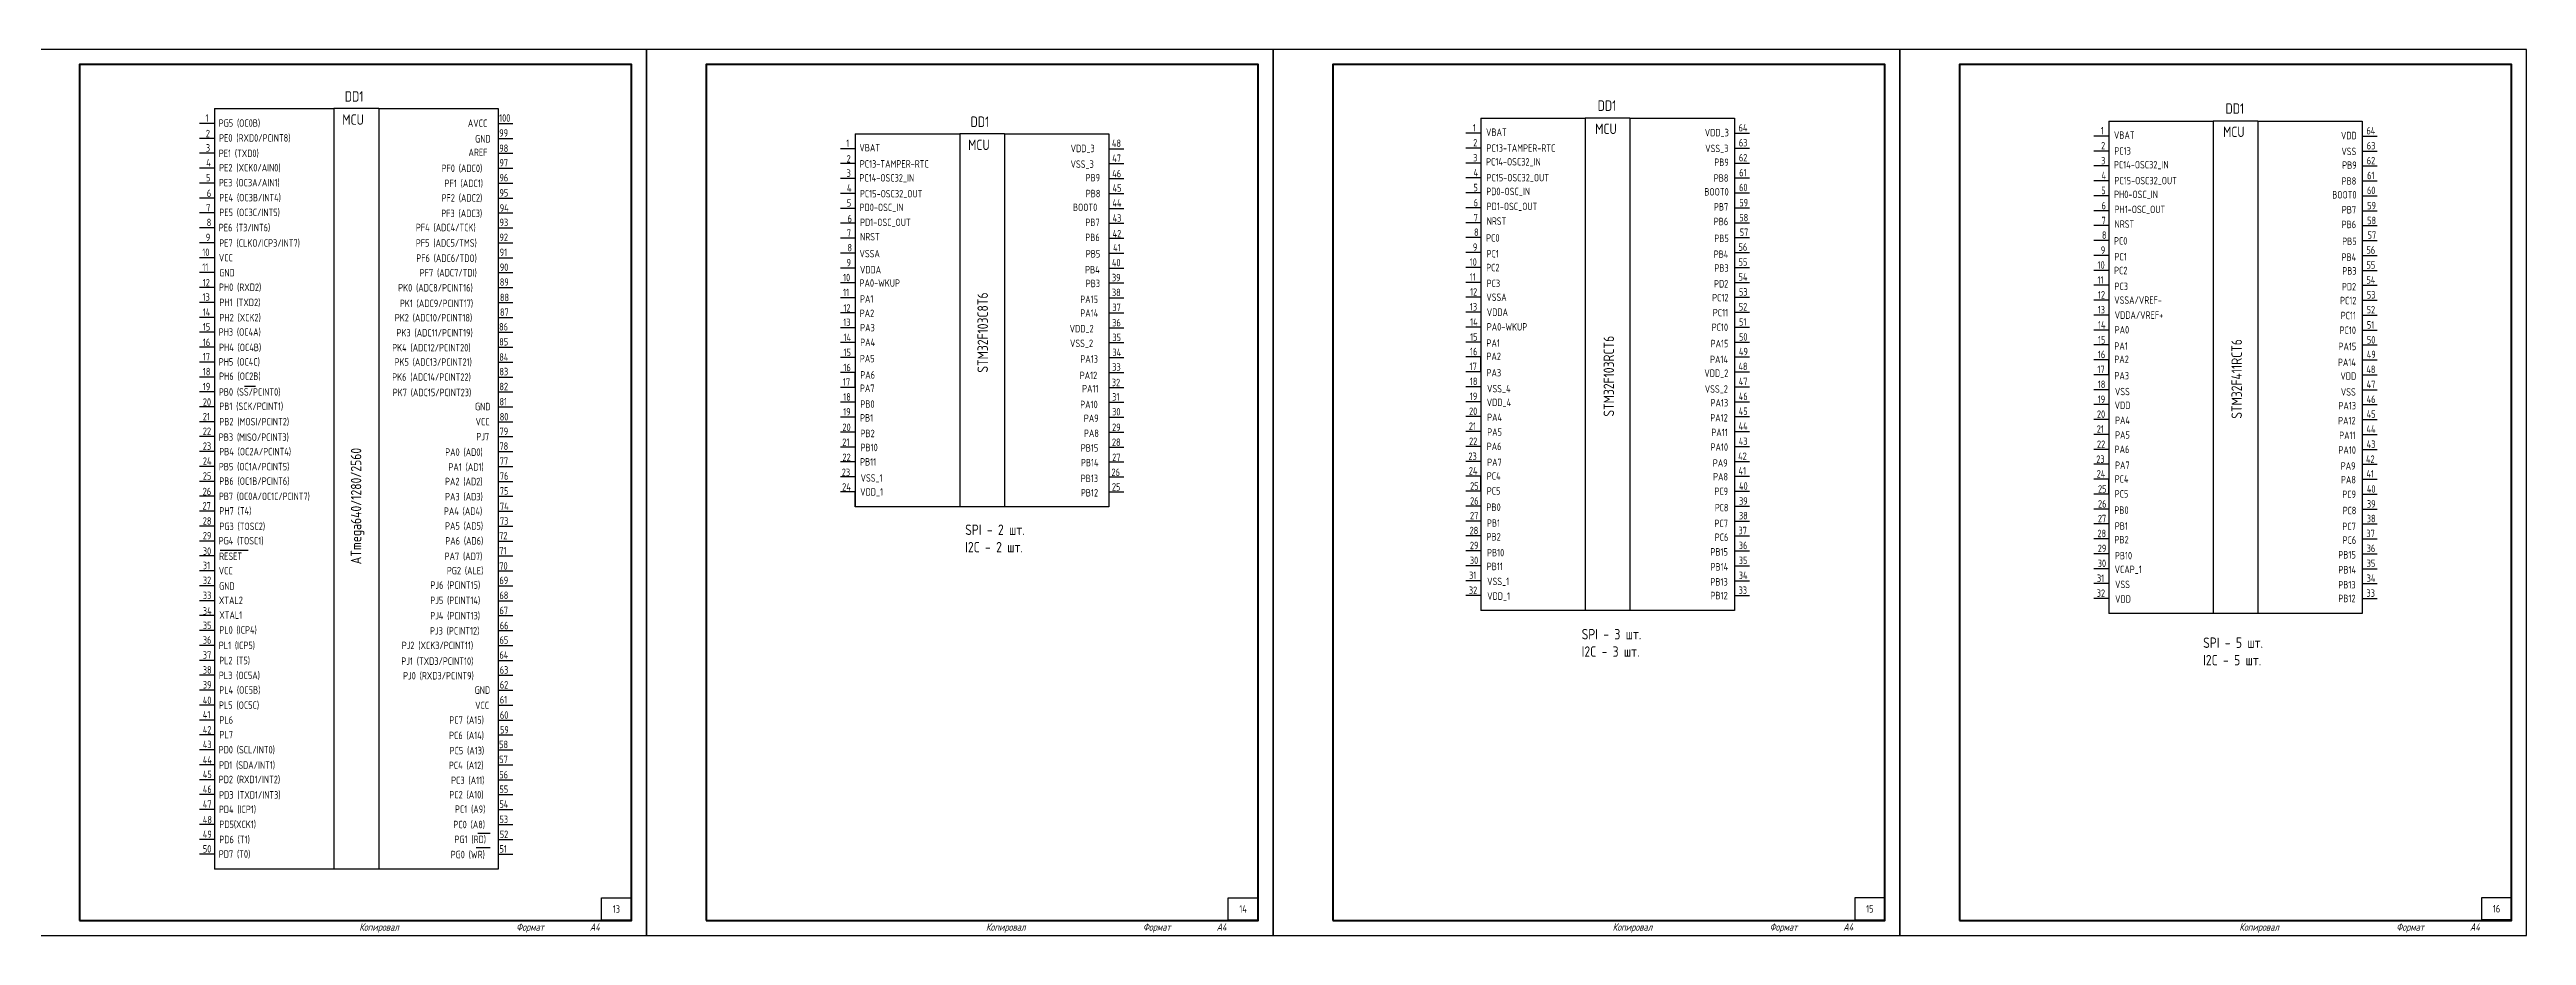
# Model space of a CAD drawing. Header units: millimetres. Extents: x 0 to 3360, y 0 to 297.
# Drawn here: x 2530 to 3360, y 0 to 297 of the extents above; entities that cross this region are included whole.
import ezdxf

# ---------------------------------------------------------------- set-up
doc = ezdxf.new("R2010")
doc.units = ezdxf.units.MM
doc.header["$LTSCALE"] = 0.2
doc.styles.add('ГОСТ 2.304', font='CS_Gost2304.shx')

msp = doc.modelspace()

# ---------------------------------------------------------------- linework, layer by layer
at = {"linetype": 'Continuous', "lineweight": 60}
for p, q in [((2540, 292.02), (2540, 172.02)), ((2750, 292.02), (2750, 172.02)), ((2960, 292.02), (2960, 172.02)), ((3170, 292.02), (3170, 172.02))]:
    msp.add_line(p, q, dxfattribs=at)
for p, q in [((2585.3, 277.24), (2585.3, 22.24)), ((2585.3, 277.24), (2625.3, 277.24)), ((2640.3, 277.24), (2625.3, 277.24)), ((2625.3, 277.24), (2625.3, 22.24)), ((2640.3, 277.24), (2640.3, 22.24)), ((2640.3, 277.24), (2680.3, 277.24)), ((2680.3, 277.24), (2680.3, 202.24)), ((3009.6, 273.96), (3009.6, 108.96)), ((3009.6, 273.96), (3044.6, 273.96)), ((3059.6, 273.96), (3044.6, 273.96)), ((3044.6, 273.96), (3044.6, 108.96)), ((3059.6, 273.96), (3059.6, 108.96)), ((3059.6, 273.96), (3094.6, 273.96)), ((3094.6, 273.96), (3094.6, 108.96)), ((2585.3, 272.24), (2580.3, 272.24)), ((2585.3, 267.24), (2580.3, 267.24)), ((2680.3, 272.24), (2685.3, 272.24)), ((2680.3, 267.24), (2685.3, 267.24)), ((2800, 268.77), (2800, 143.77)), ((2800, 268.77), (2835, 268.77)), ((2850, 268.77), (2835, 268.77)), ((2835, 268.77), (2835, 143.77)), ((2850, 268.77), (2850, 143.77)), ((2850, 268.77), (2885, 268.77)), ((2885, 268.77), (2885, 143.77)), ((3009.6, 268.96), (3004.6, 268.96)), ((3094.6, 268.96), (3099.6, 268.96)), ((3220, 267.98), (3215, 267.98)), ((3220, 272.98), (3220, 107.98)), ((3220, 272.98), (3255, 272.98)), ((3270, 272.98), (3255, 272.98)), ((3255, 272.98), (3255, 107.98)), ((3270, 272.98), (3270, 107.98)), ((3270, 272.98), (3305, 272.98)), ((3305, 272.98), (3305, 107.98)), ((3305, 267.98), (3310, 267.98)), ((2585.3, 262.24), (2580.3, 262.24)), ((2680.3, 262.24), (2685.3, 262.24)), ((2800, 263.77), (2795, 263.77)), ((2800, 258.77), (2795, 258.77)), ((2885, 263.77), (2890, 263.77)), ((2885, 258.77), (2890, 258.77)), ((3009.6, 263.96), (3004.6, 263.96)), ((3009.6, 258.96), (3004.6, 258.96)), ((3094.6, 263.96), (3099.6, 263.96)), ((3094.6, 258.96), (3099.6, 258.96)), ((3220, 262.98), (3215, 262.98)), ((3220, 257.98), (3215, 257.98)), ((3305, 262.98), (3310, 262.98)), ((3305, 257.98), (3310, 257.98)), ((2585.3, 257.24), (2580.3, 257.24)), ((2585.3, 252.24), (2580.3, 252.24)), ((2680.3, 257.24), (2685.3, 257.24)), ((2680.3, 252.24), (2685.3, 252.24)), ((2800, 253.77), (2795, 253.77)), ((2885, 253.77), (2890, 253.77)), ((3009.6, 253.96), (3004.6, 253.96)), ((3094.6, 253.96), (3099.6, 253.96)), ((3220, 252.98), (3215, 252.98)), ((3305, 252.98), (3310, 252.98)), ((2585.3, 247.24), (2580.3, 247.24)), ((2585.3, 242.24), (2580.3, 242.24)), ((2680.3, 247.24), (2685.3, 247.24)), ((2680.3, 242.24), (2685.3, 242.24)), ((2800, 248.77), (2795, 248.77)), ((2800, 243.77), (2795, 243.77)), ((2885, 248.77), (2890, 248.77)), ((2885, 243.77), (2890, 243.77)), ((3009.6, 248.96), (3004.6, 248.96)), ((3009.6, 243.96), (3004.6, 243.96)), ((3094.6, 248.96), (3099.6, 248.96)), ((3094.6, 243.96), (3099.6, 243.96)), ((3220, 247.98), (3215, 247.98)), ((3220, 242.98), (3215, 242.98)), ((3305, 247.98), (3310, 247.98)), ((3305, 242.98), (3310, 242.98)), ((2585.3, 237.24), (2580.3, 237.24)), ((2680.3, 237.24), (2685.3, 237.24)), ((2800, 238.77), (2795, 238.77)), ((2800, 233.77), (2795, 233.77)), ((2885, 238.77), (2890, 238.77)), ((2885, 233.77), (2890, 233.77)), ((3009.6, 238.96), (3004.6, 238.96)), ((3009.6, 233.96), (3004.6, 233.96)), ((3094.6, 238.96), (3099.6, 238.96)), ((3094.6, 233.96), (3099.6, 233.96)), ((3220, 237.98), (3215, 237.98)), ((3220, 232.98), (3215, 232.98)), ((3305, 237.98), (3310, 237.98)), ((3305, 232.98), (3310, 232.98)), ((2585.3, 232.24), (2580.3, 232.24)), ((2585.3, 227.24), (2580.3, 227.24)), ((2680.3, 232.24), (2685.3, 232.24)), ((2680.3, 227.24), (2685.3, 227.24)), ((2800, 228.77), (2795, 228.77)), ((2885, 228.77), (2890, 228.77)), ((3009.6, 228.96), (3004.6, 228.96)), ((3094.6, 228.96), (3099.6, 228.96)), ((3220, 227.98), (3215, 227.98)), ((3305, 227.98), (3310, 227.98)), ((2585.3, 222.24), (2580.3, 222.24)), ((2585.3, 217.24), (2580.3, 217.24)), ((2680.3, 222.24), (2685.3, 222.24)), ((2680.3, 217.24), (2685.3, 217.24)), ((2800, 223.77), (2795, 223.77)), ((2800, 218.77), (2795, 218.77)), ((2885, 223.77), (2890, 223.77)), ((2885, 218.77), (2890, 218.77)), ((3009.6, 223.96), (3004.6, 223.96)), ((3009.6, 218.96), (3004.6, 218.96)), ((3094.6, 223.96), (3099.6, 223.96)), ((3094.6, 218.96), (3099.6, 218.96)), ((3220, 222.98), (3215, 222.98)), ((3220, 217.98), (3215, 217.98)), ((3305, 222.98), (3310, 222.98)), ((3305, 217.98), (3310, 217.98)), ((2585.3, 212.24), (2580.3, 212.24)), ((2680.3, 212.24), (2685.3, 212.24)), ((2800, 213.77), (2795, 213.77)), ((2800, 208.77), (2795, 208.77)), ((2885, 213.77), (2890, 213.77)), ((2885, 208.77), (2890, 208.77)), ((3009.6, 213.96), (3004.6, 213.96)), ((3009.6, 208.96), (3004.6, 208.96)), ((3094.6, 213.96), (3099.6, 213.96)), ((3094.6, 208.96), (3099.6, 208.96)), ((3220, 212.98), (3215, 212.98)), ((3220, 207.98), (3215, 207.98)), ((3305, 212.98), (3310, 212.98)), ((3305, 207.98), (3310, 207.98)), ((2585.3, 207.24), (2580.3, 207.24)), ((2585.3, 202.24), (2580.3, 202.24)), ((2680.3, 207.24), (2685.3, 207.24)), ((2680.3, 202.24), (2685.3, 202.24)), ((2680.3, 202.24), (2680.3, 22.24)), ((2800, 203.77), (2795, 203.77)), ((2885, 203.77), (2890, 203.77)), ((3009.6, 203.96), (3004.6, 203.96)), ((3094.6, 203.96), (3099.6, 203.96)), ((3220, 202.98), (3215, 202.98)), ((3305, 202.98), (3310, 202.98)), ((2585.3, 197.24), (2580.3, 197.24)), ((2585.3, 192.24), (2580.3, 192.24)), ((2680.3, 197.24), (2685.3, 197.24)), ((2680.3, 192.24), (2685.3, 192.24)), ((2800, 198.77), (2795, 198.77)), ((2800, 193.77), (2795, 193.77)), ((2885, 198.77), (2890, 198.77)), ((2885, 193.77), (2890, 193.77)), ((3009.6, 198.96), (3004.6, 198.96)), ((3009.6, 193.96), (3004.6, 193.96)), ((3009.6, 188.96), (3009.6, 193.96)), ((3094.6, 198.96), (3099.6, 198.96)), ((3094.6, 193.96), (3099.6, 193.96)), ((3220, 197.98), (3215, 197.98)), ((3220, 192.98), (3215, 192.98)), ((3220, 187.98), (3220, 192.98)), ((3305, 197.98), (3310, 197.98)), ((3305, 192.98), (3310, 192.98)), ((2585.3, 187.24), (2580.3, 187.24)), ((2595.33, 184.16), (2599.07, 184.16)), ((2680.3, 187.24), (2685.3, 187.24)), ((2800, 188.77), (2795, 188.77)), ((2800, 183.77), (2795, 183.77)), ((2800, 183.77), (2800, 188.77)), ((2885, 188.77), (2890, 188.77)), ((2885, 183.77), (2890, 183.77)), ((3009.6, 188.96), (3004.6, 188.96)), ((3009.6, 183.96), (3004.6, 183.96)), ((3094.6, 188.96), (3099.6, 188.96)), ((3094.6, 183.96), (3099.6, 183.96)), ((3220, 187.98), (3215, 187.98)), ((3220, 182.98), (3215, 182.98)), ((3305, 187.98), (3310, 187.98)), ((3305, 182.98), (3310, 182.98)), ((2585.3, 182.24), (2580.3, 182.24)), ((2585.3, 177.24), (2580.3, 177.24)), ((2680.3, 182.24), (2685.3, 182.24)), ((2680.3, 177.24), (2685.3, 177.24)), ((2800, 178.77), (2795, 178.77)), ((2885, 178.77), (2890, 178.77)), ((3009.6, 178.96), (3004.6, 178.96)), ((3094.6, 178.96), (3099.6, 178.96)), ((3220, 177.98), (3215, 177.98)), ((3305, 177.98), (3310, 177.98)), ((2585.3, 172.24), (2580.3, 172.24)), ((2585.3, 167.24), (2580.3, 167.24)), ((2680.3, 172.24), (2685.3, 172.24)), ((2680.3, 167.24), (2685.3, 167.24)), ((2800, 173.77), (2795, 173.77)), ((2800, 168.77), (2795, 168.77)), ((2885, 173.77), (2890, 173.77)), ((2885, 168.77), (2890, 168.77)), ((3009.6, 173.96), (3004.6, 173.96)), ((3009.6, 168.96), (3004.6, 168.96)), ((3094.6, 173.96), (3099.6, 173.96)), ((3094.6, 168.96), (3099.6, 168.96)), ((3220, 172.98), (3215, 172.98)), ((3220, 167.98), (3215, 167.98)), ((3305, 172.98), (3310, 172.98)), ((3305, 167.98), (3310, 167.98)), ((2585.3, 162.24), (2580.3, 162.24)), ((2680.3, 162.24), (2685.3, 162.24)), ((2800, 163.77), (2795, 163.77)), ((2800, 158.77), (2795, 158.77)), ((2885, 163.77), (2890, 163.77)), ((2885, 158.77), (2890, 158.77)), ((3009.6, 163.96), (3004.6, 163.96)), ((3009.6, 158.96), (3004.6, 158.96)), ((3094.6, 163.96), (3099.6, 163.96)), ((3094.6, 158.96), (3099.6, 158.96)), ((3220, 162.98), (3215, 162.98)), ((3220, 157.98), (3215, 157.98)), ((3305, 162.98), (3310, 162.98)), ((3305, 157.98), (3310, 157.98)), ((2585.3, 157.24), (2580.3, 157.24)), ((2585.3, 152.24), (2580.3, 152.24)), ((2680.3, 157.24), (2685.3, 157.24)), ((2680.3, 152.24), (2685.3, 152.24)), ((2800, 153.77), (2795, 153.77)), ((2885, 153.77), (2890, 153.77)), ((3009.6, 153.96), (3004.6, 153.96)), ((3009.6, 148.96), (3009.6, 153.96)), ((3094.6, 153.96), (3099.6, 153.96)), ((3220, 152.98), (3215, 152.98)), ((3220, 147.98), (3220, 152.98)), ((3305, 152.98), (3310, 152.98)), ((2585.3, 147.24), (2580.3, 147.24)), ((2585.3, 142.24), (2580.3, 142.24)), ((2680.3, 147.24), (2685.3, 147.24)), ((2680.3, 142.24), (2685.3, 142.24)), ((2800, 148.77), (2795, 148.77)), ((2800, 143.77), (2800, 148.77)), ((2885, 143.77), (2800, 143.77)), ((2885, 148.77), (2890, 148.77)), ((3009.6, 148.96), (3004.6, 148.96)), ((3009.6, 143.96), (3004.6, 143.96)), ((3094.6, 148.96), (3099.6, 148.96)), ((3094.6, 143.96), (3099.6, 143.96)), ((3220, 147.98), (3215, 147.98)), ((3220, 142.98), (3215, 142.98)), ((3305, 147.98), (3310, 147.98)), ((3305, 142.98), (3310, 142.98)), ((2585.3, 137.24), (2580.3, 137.24)), ((2680.3, 137.24), (2685.3, 137.24)), ((3009.6, 138.96), (3004.6, 138.96)), ((3009.6, 133.96), (3004.6, 133.96)), ((3094.6, 138.96), (3099.6, 138.96)), ((3094.6, 133.96), (3099.6, 133.96)), ((3220, 137.98), (3215, 137.98)), ((3220, 132.98), (3215, 132.98)), ((3305, 137.98), (3310, 137.98)), ((3305, 132.98), (3310, 132.98)), ((2585.3, 132.24), (2580.3, 132.24)), ((2585.3, 127.24), (2580.3, 127.24)), ((2587.15, 129.22), (2596.59, 129.22)), ((2680.3, 132.24), (2685.3, 132.24)), ((2680.3, 127.24), (2685.3, 127.24)), ((3009.6, 128.96), (3004.6, 128.96)), ((3094.6, 128.96), (3099.6, 128.96)), ((3220, 127.98), (3215, 127.98)), ((3305, 127.98), (3310, 127.98)), ((2585.3, 122.24), (2580.3, 122.24)), ((2585.3, 117.24), (2580.3, 117.24)), ((2680.3, 122.24), (2685.3, 122.24)), ((2680.3, 117.24), (2685.3, 117.24)), ((3009.6, 123.96), (3004.6, 123.96)), ((3009.6, 118.96), (3004.6, 118.96)), ((3094.6, 123.96), (3099.6, 123.96)), ((3094.6, 118.96), (3099.6, 118.96)), ((3220, 122.98), (3215, 122.98)), ((3220, 117.98), (3215, 117.98)), ((3305, 122.98), (3310, 122.98)), ((3305, 117.98), (3310, 117.98)), ((2585.3, 112.24), (2580.3, 112.24)), ((2680.3, 112.24), (2685.3, 112.24)), ((3009.6, 113.96), (3004.6, 113.96)), ((3094.6, 108.96), (3009.6, 108.96)), ((3094.6, 113.96), (3099.6, 113.96)), ((3220, 112.98), (3215, 112.98)), ((3305, 107.98), (3220, 107.98)), ((3305, 112.98), (3310, 112.98)), ((2585.3, 107.24), (2580.3, 107.24)), ((2585.3, 102.24), (2580.3, 102.24)), ((2680.3, 107.24), (2685.3, 107.24)), ((2680.3, 102.24), (2685.3, 102.24)), ((2585.3, 97.24), (2580.3, 97.24)), ((2585.3, 92.24), (2580.3, 92.24)), ((2680.3, 97.24), (2685.3, 97.24)), ((2680.3, 92.24), (2685.3, 92.24)), ((2585.3, 87.24), (2580.3, 87.24)), ((2680.3, 87.24), (2685.3, 87.24)), ((2585.3, 82.24), (2580.3, 82.24)), ((2585.3, 77.24), (2580.3, 77.24)), ((2680.3, 82.24), (2685.3, 82.24)), ((2680.3, 77.24), (2685.3, 77.24)), ((2585.3, 72.24), (2580.3, 72.24)), ((2585.3, 67.24), (2580.3, 67.24)), ((2680.3, 72.24), (2685.3, 72.24)), ((2680.3, 67.24), (2685.3, 67.24)), ((2585.3, 62.24), (2580.3, 62.24)), ((2680.3, 62.24), (2685.3, 62.24)), ((2585.3, 57.24), (2580.3, 57.24)), ((2585.3, 52.24), (2580.3, 52.24)), ((2680.3, 57.24), (2685.3, 57.24)), ((2680.3, 52.24), (2685.3, 52.24)), ((2585.3, 47.24), (2580.3, 47.24)), ((2585.3, 42.24), (2580.3, 42.24)), ((2680.3, 47.24), (2685.3, 47.24)), ((2680.3, 42.24), (2685.3, 42.24)), ((2585.3, 37.24), (2580.3, 37.24)), ((2673.54, 34.35), (2677.63, 34.35)), ((2680.3, 37.24), (2685.3, 37.24)), ((2585.3, 32.24), (2580.3, 32.24)), ((2585.3, 27.24), (2580.3, 27.24)), ((2672.99, 29.46), (2677.6, 29.46)), ((2680.3, 32.24), (2685.3, 32.24)), ((2680.3, 27.24), (2685.3, 27.24)), ((2680.3, 22.24), (2585.3, 22.24))]:
    msp.add_line(p, q)
at = {"linetype": 'Continuous', "lineweight": 25}
for points in [[(2520, 0.02), (2730, 0.02), (2730, 297.02), (2520, 297.02), (2520, 0.02)], [(2730, 0.02), (2940, 0.02), (2940, 297.02), (2730, 297.02), (2730, 0.02)], [(2940, 0.02), (3150, 0.02), (3150, 297.02), (2940, 297.02), (2940, 0.02)], [(3150, 0.02), (3360, 0.02), (3360, 297.02), (3150, 297.02), (3150, 0.02)]]:
    msp.add_lwpolyline(points, dxfattribs=at)
at = {"linetype": 'Continuous', "lineweight": 60}
for points in [[(2540, 5.02), (2725, 5.02), (2725, 292.02), (2540, 292.02), (2540, 5.02)], [(2750, 5.02), (2935, 5.02), (2935, 292.02), (2750, 292.02), (2750, 5.02)], [(2960, 5.02), (3145, 5.02), (3145, 292.02), (2960, 292.02), (2960, 5.02)], [(3170, 5.02), (3355, 5.02), (3355, 292.02), (3170, 292.02), (3170, 5.02)]]:
    msp.add_lwpolyline(points, dxfattribs=at)
for points in [[(2715, 12.65), (2725, 12.65), (2725, 5.15), (2715, 5.15)], [(2925, 12.67), (2935, 12.67), (2935, 5.17), (2925, 5.17)], [(3135, 12.7), (3145, 12.7), (3145, 5.2), (3135, 5.2)], [(3345, 12.72), (3355, 12.72), (3355, 5.22), (3345, 5.22)]]:
    msp.add_lwpolyline(points, close=True)
at = {"linetype": 'Continuous', "lineweight": 50, "ltscale": 0.5, "flags": 128}
for points in [[(2540, 5.02), (2725, 5.02)], [(2750, 5.02), (2935, 5.02)], [(2960, 5.02), (3145, 5.02)], [(3170, 5.02), (3355, 5.02)]]:
    msp.add_lwpolyline(points, dxfattribs=at)

# ---------------------------------------------------------------- texts
at = {"style": 'ГОСТ 2.304'}
for s, height, p in [('DD1', 3.5, (2628.93, 279.55)), ('1', 2.5, (2582.28, 272.81)), ('MCU', 3.5, (2628.12, 271.77)), ('100', 2.5, (2680.65, 272.81)), ('DD1', 3.5, (2838.63, 271.07)), ('2', 2.5, (2582.38, 267.61)), ('PG5 (OC0B)', 2.5, (2586.68, 271.11)), ('PE0 (RXD0/PCINT8)', 2.5, (2586.82, 266.14)), ('AVCC', 2.5, (2670.17, 271.07)), ('GND', 2.5, (2672.63, 265.83)), ('99', 2.5, (2680.69, 267.8)), ('1', 2.5, (2796.98, 264.34)), ('MCU', 3.5, (2837.82, 263.3)), ('48', 2.5, (2886, 264.34)), ('3', 2.5, (2582.38, 262.8)), ('4', 2.5, (2582.51, 257.81)), ('PE1 (TXD0)', 2.5, (2586.7, 260.98)), ('PE2 (XCK0/AIN0)', 2.5, (2586.84, 256.14)), ('PF0 (ADC0)', 2.5, (2661.36, 255.96)), ('AREF', 2.5, (2670.39, 261.28)), ('98', 2.5, (2680.71, 262.66)), ('97', 2.5, (2680.75, 257.81)), ('2', 2.5, (2797.09, 259.14)), ('VBAT', 2.5, (2801.38, 262.87)), ('PC13-TAMPER-RTC', 2.5, (2801.52, 257.43)), ('VSS_3', 2.5, (2872.14, 257.35)), ('VDD_3', 2.5, (2872.16, 262.6)), ('47', 2.5, (2886.11, 259.33)), ('5', 2.5, (2582.45, 252.8)), ('6', 2.5, (2582.71, 247.58)), ('PE3 (OC3A/AIN1)', 2.5, (2586.75, 251.14)), ('PF1 (ADC1)', 2.5, (2662.35, 250.91)), ('96', 2.5, (2680.75, 252.8)), ('95', 2.5, (2680.76, 247.73)), ('3', 2.5, (2797.08, 254.33)), ('4', 2.5, (2797.21, 249.33)), ('PC14-OSC32_IN', 2.5, (2801.4, 252.75)), ('PC15-OSC32_OUT', 2.5, (2801.55, 247.43)), ('PB9', 2.5, (2877.17, 252.81)), ('PB8', 2.5, (2877.22, 247.49)), ('46', 2.5, (2886.1, 254.19)), ('45', 2.5, (2886.23, 249.34)), ('7', 2.5, (2582.46, 242.71)), ('PE4 (OC3B/INT4)', 2.5, (2586.89, 246.13)), ('PE5 (OC3C/INT5)', 2.5, (2586.9, 241.17)), ('PF3 (ADC3)', 2.5, (2661.25, 240.85)), ('PF2 (ADC2)', 2.5, (2661.37, 246.03)), ('94', 2.5, (2680.86, 242.67)), ('5', 2.5, (2797.16, 244.33)), ('6', 2.5, (2797.42, 239.11)), ('PD0-OSC_IN', 2.5, (2801.45, 242.86)), ('BOOT0', 2.5, (2872.94, 242.87)), ('44', 2.5, (2886.17, 244.33)), ('43', 2.5, (2886.25, 239.26)), ('9', 2.5, (2582.37, 232.81)), ('8', 2.5, (2582.67, 237.81)), ('PE6 (T3/INT6)', 2.5, (2586.72, 236.09)), ('PE7 (CLKO/ICP3/INT7)', 2.5, (2586.86, 230.9)), ('PF4 (ADC4/TCK)', 2.5, (2652.76, 236.11)), ('PF5 (ADC5/TMS)', 2.5, (2652.76, 230.93)), ('92', 2.5, (2680.76, 232.81)), ('93', 2.5, (2680.79, 237.81)), ('7', 2.5, (2797.17, 234.24)), ('PD1-OSC_OUT', 2.5, (2801.6, 237.84)), ('NRST', 2.5, (2801.61, 233)), ('PB6', 2.5, (2877.07, 232.79)), ('PB7', 2.5, (2877.1, 237.84)), ('42', 2.5, (2886.25, 234.05)), ('10', 2.5, (2581.2, 227.8)), ('11', 2.5, (2581.2, 222.8)), ('VCC', 2.5, (2586.74, 225.96)), ('PF6 (ADC6/TDO) ', 2.5, (2652.88, 225.83)), ('91', 2.5, (2680.85, 227.8)), ('90', 2.5, (2680.88, 222.8)), ('9', 2.5, (2797.07, 224.34)), ('8', 2.5, (2797.37, 229.34)), ('VSSA', 2.5, (2801.42, 227.35)), ('VDDA', 2.5, (2801.56, 221.96)), ('PB4', 2.5, (2877.01, 221.97)), ('PB5', 2.5, (2877.24, 227.29)), ('40', 2.5, (2886, 224.34)), ('41', 2.5, (2886.39, 229.34)), ('12', 2.5, (2581.33, 217.61)), ('PH0 (RXD2)', 2.5, (2586.78, 216.09)), ('GND', 2.5, (2586.88, 220.95)), ('PK0 (ADC8/PCINT16)', 2.5, (2646.83, 215.89)), ('PF7 (ADC7/TDI)', 2.5, (2654.04, 220.93)), ('89', 2.5, (2680.88, 217.81)), ('11', 2.5, (2795.9, 214.33)), ('10', 2.5, (2795.91, 219.33)), ('PA0-WKUP', 2.5, (2801.44, 217.49)), ('PB3', 2.5, (2877.22, 217.35)), ('39', 2.5, (2886.01, 219.33)), ('38', 2.5, (2886, 214.33)), ('13', 2.5, (2581.27, 212.8)), ('14', 2.5, (2581.35, 207.73)), ('PH1 (TXD2)', 2.5, (2586.93, 211)), ('PH2 (XCK2)', 2.5, (2586.94, 205.9)), ('PK2 (ADC10/PCINT18)', 2.5, (2645.71, 205.85)), ('PK1 (ADC9/PCINT17)', 2.5, (2647.4, 210.67)), ('88', 2.5, (2680.92, 212.65)), ('87', 2.5, (2680.94, 207.73)), ('12', 2.5, (2796.03, 209.14)), ('PA2', 2.5, (2801.49, 207.36)), ('PA1', 2.5, (2801.59, 212.17)), ('PA15', 2.5, (2875.39, 212.04)), ('PA14', 2.5, (2875.4, 207.42)), ('37', 2.5, (2886.14, 209.34)), ('15', 2.5, (2581.37, 202.81)), ('16', 2.5, (2581.37, 197.61)), ('PH3 (OC4A)', 2.5, (2586.68, 201.07)), ('PK3 (ADC11/PCINT19)', 2.5, (2646.27, 200.81)), ('86', 2.5, (2680.65, 202.81)), ('85', 2.5, (2680.69, 197.8)), ('13', 2.5, (2795.98, 204.33)), ('14', 2.5, (2796.05, 199.26)), ('PA3', 2.5, (2801.64, 202.53)), ('PA4', 2.5, (2801.65, 197.62)), ('VDD_2', 2.5, (2871.83, 202.2)), ('VSS_2', 2.5, (2871.94, 197.29)), ('36', 2.5, (2886.08, 204.18)), ('35', 2.5, (2886.15, 199.26)), ('17', 2.5, (2581.37, 192.8)), ('PH5 (OC4C)', 2.5, (2586.7, 191.06)), ('PH4 (OC4B)', 2.5, (2586.82, 195.9)), ('PK4 (ADC12/PCINT20)', 2.5, (2644.82, 195.83)), ('PK5 (ADC13/PCINT21)', 2.5, (2645.61, 191)), ('84', 2.5, (2680.71, 192.66)), ('16', 2.5, (2796.02, 189.19)), ('15', 2.5, (2796.05, 194.24)), ('PA5', 2.5, (2801.54, 192.16)), ('PA13', 2.5, (2875.43, 192.03)), ('33', 2.5, (2886.12, 189.34)), ('34', 2.5, (2886.15, 194.24)), ('18', 2.5, (2581.37, 187.81)), ('19', 2.5, (2581.37, 182.8)), ('PB0 (SS/PCINT0)', 2.5, (2586.75, 180.98)), ('PH6 (OC2B)', 2.5, (2586.84, 186.26)), ('PK6 (ADC14/PCINT22) ', 2.5, (2644.82, 185.96)), ('PK7 (ADC15/PCINT23)', 2.5, (2645.01, 180.8)), ('83', 2.5, (2680.75, 187.81)), ('82', 2.5, (2680.75, 182.8)), ('17', 2.5, (2795.87, 184.34)), ('PA7', 2.5, (2801.57, 182.23)), ('PA6', 2.5, (2801.69, 186.7)), ('PA12', 2.5, (2875.21, 186.52)), ('PA11', 2.5, (2876.01, 182.09)), ('32', 2.5, (2885.97, 184.15)), ('20', 2.5, (2581.37, 177.58)), ('21', 2.5, (2581.37, 172.71)), ('PB1 (SCK/PCINT1)', 2.5, (2586.89, 176.19)), ('GND ', 2.5, (2672.58, 176.09)), ('81', 2.5, (2680.76, 177.73)), ('80', 2.5, (2680.86, 172.67)), ('19', 2.5, (2795.97, 174.33)), ('18', 2.5, (2795.97, 179.33)), ('PB1', 2.5, (2801.61, 172.29)), ('PB0', 2.5, (2801.71, 176.91)), ('PA10', 2.5, (2875.37, 176.78)), ('PA9', 2.5, (2876.59, 172.16)), ('31', 2.5, (2886.08, 179.33)), ('30', 2.5, (2886.07, 174.33)), ('22', 2.5, (2581.37, 167.81)), ('PB3 (MISO/PCINT3)', 2.5, (2586.72, 165.82)), ('PB2 (MOSI/PCINT2)', 2.5, (2586.9, 171)), ('VCC', 2.5, (2672.77, 171.02)), ('PJ7', 2.5, (2673.02, 166.02)), ('79', 2.5, (2680.79, 167.81)), ('21', 2.5, (2795.64, 164.13)), ('20', 2.5, (2795.7, 169.14)), ('PB2', 2.5, (2801.76, 167.07)), ('PA8', 2.5, (2876.63, 167.13)), ('28', 2.5, (2886.01, 164.13)), ('29', 2.5, (2886.07, 169.14)), ('23', 2.5, (2581.37, 162.81)), ('24', 2.5, (2581.37, 157.8)), ('PB5 (OC1A/PCINT5)', 2.5, (2586.74, 155.96)), ('PB4 (OC2A/PCINT4)', 2.5, (2586.86, 160.99)), ('PA0 (AD0)', 2.5, (2662.58, 160.8)), ('PA1 (AD1)', 2.5, (2663.66, 155.83)), ('78', 2.5, (2680.76, 162.81)), ('77', 2.5, (2680.85, 157.8)), ('22', 2.5, (2795.71, 159.06)), ('PB11', 2.5, (2801.62, 157.54)), ('PB10', 2.5, (2801.77, 162.36)), ('PB15', 2.5, (2875.58, 162.22)), ('PB14', 2.5, (2875.61, 157.3)), ('27', 2.5, (2886.09, 159.06)), ('26', 2.5, (2581.33, 147.61)), ('25', 2.5, (2581.37, 152.8)), ('PB6 (OC1B/PCINT6)', 2.5, (2586.88, 151.08)), ('PA2 (AD2)', 2.5, (2662.53, 150.96)), ('76', 2.5, (2680.88, 152.8)), ('75', 2.5, (2680.88, 147.81)), ('23', 2.5, (2795.48, 154.05)), ('24', 2.5, (2795.62, 149.15)), ('VDD_1', 2.5, (2801.64, 147.46)), ('VSS_1', 2.5, (2801.77, 152.15)), ('PB13', 2.5, (2875.55, 151.99)), ('PB12', 2.5, (2875.6, 147.18)), ('26', 2.5, (2885.86, 154.05)), ('25', 2.5, (2886, 149.15)), ('27', 2.5, (2581.27, 142.8)), ('PH7 (T4)', 2.5, (2586.93, 141.11)), ('PA4 (AD4)', 2.5, (2662.16, 141.01)), ('PA3 (AD3)', 2.5, (2662.54, 145.89)), ('74', 2.5, (2680.92, 142.65)), ('28', 2.5, (2581.35, 137.73)), ('29', 2.5, (2581.37, 132.81)), ('PG4 (TOSC1)', 2.5, (2586.68, 131.09)), ('PG3 (TOSC2)', 2.5, (2586.94, 135.95)), ('PA5 (AD5)', 2.5, (2662.54, 136.07)), ('PA6 (AD6)', 2.5, (2662.62, 131.06)), ('72', 2.5, (2680.65, 132.81)), ('73', 2.5, (2680.94, 137.73)), ('30', 2.5, (2581.37, 127.61)), ('31', 2.5, (2581.37, 122.8)), ('RESET', 2.5, (2586.82, 125.9)), ('PA7 (AD7)', 2.5, (2662.39, 125.9)), ('71', 2.5, (2680.69, 127.8)), ('70', 2.5, (2680.71, 122.66)), ('32', 2.5, (2581.37, 117.81)), ('VCC', 2.5, (2586.7, 121.03)), ('GND', 2.5, (2586.84, 115.9)), ('PJ6 (PCINT15)', 2.5, (2657.65, 116.22)), ('PG2 (ALE)', 2.5, (2663.14, 121.08)), ('69', 2.5, (2680.75, 117.81)), ('33', 2.5, (2581.37, 112.8)), ('34', 2.5, (2581.37, 107.58)), ('XTAL2', 2.5, (2586.75, 111.12)), ('XTAL1', 2.5, (2586.89, 106.17)), ('PJ5 (PCINT14)', 2.5, (2657.58, 111.12)), ('PJ4 (PCINT13)', 2.5, (2657.58, 105.96)), ('68', 2.5, (2680.75, 112.8)), ('67', 2.5, (2680.76, 107.73)), ('35', 2.5, (2581.37, 102.71)), ('36', 2.5, (2581.37, 97.81)), ('PL0 (ICP4)', 2.5, (2586.9, 101.2)), ('PJ3 (PCINT12)', 2.5, (2657.5, 100.9)), ('65', 2.5, (2680.79, 97.81)), ('66', 2.5, (2680.86, 102.67)), ('37', 2.5, (2581.37, 92.81)), ('PL1 (ICP5)', 2.5, (2586.72, 96.02)), ('PL2 (T5)', 2.5, (2586.86, 90.95)), ('PJ1 (TXD3/PCINT10)', 2.5, (2647.88, 90.74)), ('PJ2 (XCK3/PCINT11)', 2.5, (2648.03, 96.01)), ('64', 2.5, (2680.76, 92.81)), ('38', 2.5, (2581.37, 87.8)), ('39', 2.5, (2581.37, 82.8)), ('PL3 (OC5A)', 2.5, (2586.74, 85.96)), ('PL4 (OC5B)', 2.5, (2586.88, 81.07)), ('PJ0 (RXD3/PCINT9)', 2.5, (2648.48, 85.83)), ('GND', 2.5, (2672.46, 81.02)), ('63', 2.5, (2680.85, 87.8)), ('62', 2.5, (2680.88, 82.8)), ('40', 2.5, (2581.37, 77.61)), ('41', 2.5, (2581.37, 72.8)), ('PL5 (OC5C)', 2.5, (2586.78, 75.98)), ('VCC', 2.5, (2672.61, 75.89)), ('61', 2.5, (2680.88, 77.81)), ('60', 2.5, (2680.92, 72.65)), ('42', 2.5, (2581.37, 67.73)), ('PL6', 2.5, (2586.93, 71)), ('PL7', 2.5, (2586.94, 66.09)), ('PC6 (A14)', 2.5, (2663.89, 65.85)), ('PC7 (A15)', 2.5, (2663.97, 71)), ('59', 2.5, (2680.94, 67.73)), ('43', 2.5, (2581.37, 62.81)), ('44', 2.5, (2581.37, 57.61)), ('PD0 (SCL/INT0)', 2.5, (2586.68, 61.03)), ('PD1 (SDA/INT1)', 2.5, (2586.82, 55.9)), ('PC4 (A12)', 2.5, (2663.82, 55.83)), ('PC5 (A13)', 2.5, (2664.05, 60.76)), ('58', 2.5, (2680.65, 62.81)), ('57', 2.5, (2680.69, 57.8)), ('45', 2.5, (2581.37, 52.8)), ('46', 2.5, (2581.37, 47.81)), ('PD2 (RXD1/INT2)', 2.5, (2586.7, 51.07)), ('PC3 (A11)', 2.5, (2664.57, 50.8)), ('56', 2.5, (2680.71, 52.66)), ('55', 2.5, (2680.75, 47.81)), ('47', 2.5, (2581.37, 42.8)), ('PD4 (ICP1) ', 2.5, (2586.75, 41.06)), ('PD3 (TXD1/INT3)', 2.5, (2586.84, 45.9)), ('PC2 (A10)', 2.5, (2663.97, 45.96)), ('PC1 (A9)', 2.5, (2665.85, 41.12)), ('54', 2.5, (2680.75, 42.8)), ('48', 2.5, (2581.37, 37.58)), ('49', 2.5, (2581.37, 32.71)), ('PD5(XCK1)', 2.5, (2586.89, 36.05)), ('PD6 (T1)', 2.5, (2586.9, 30.95)), ('PC0 (A8)', 2.5, (2665.33, 35.97)), ('PG1 (RD)', 2.5, (2665.7, 31)), ('53', 2.5, (2680.76, 37.73)), ('52', 2.5, (2680.86, 32.67)), ('50', 2.5, (2581.37, 27.81)), ('PD7 (T0) ', 2.5, (2586.72, 26.07)), ('PG0 (WR)', 2.5, (2664.42, 25.91)), ('51', 2.5, (2680.79, 27.81))]:
    msp.add_text(s, height=height, dxfattribs=at).set_placement(p)
for s, p in [('STM32F103C8T6', (2844.45, 188.71)), ('ATmega640/1280/2560', (2634.46, 124.45))]:
    msp.add_text(s, height=3.5, rotation=90, dxfattribs=at).set_placement(p)
at = {"style": 'ГОСТ 2.304', "width": 0.95}
msp.add_text('PB7 (OC0A/OC1C/PCINT7)', height=2.5, dxfattribs=at).set_placement((2586.78, 146.01))
at = {"char_height": 3.5, "attachment_point": 1, "style": 'ГОСТ 2.304'}
for s, width, gutter_width, insert in [('\\pi-0.40442;DD1', 6.0162, 25, (3049.16, 279.96)), ('\\pi-0.40442;DD1', 6.0162, 25, (3259.56, 278.98)), ('\\pi-0.92942;MCU', 6.0162, 25, (3048.88, 272.17)), ('\\pi-0.92942;MCU', 6.0162, 25, (3259.28, 271.18)), ('{\\C0;SPI - 2 шт.\\PI2C - 2 шт.\\H2.1947x; }', 37.8131, 500, (2836.83, 137.79)), ('{\\C0;SPI - 3 шт.\\PI2C - 3 шт.\\H2.1727x; }', 37.8131, 500, (3043.41, 102.78)), ('{\\C0;SPI - 5 шт.\\PI2C - 5 шт.\\H2.1727x; }', 37.8131, 500, (3251.66, 99.92))]:
    msp.add_mtext_dynamic_manual_height_columns(s, width=width, gutter_width=gutter_width, heights=[0], dxfattribs=dict(at, insert=insert))
at = {"char_height": 2.5, "style": 'ГОСТ 2.304'}
for s, insert, width, attachment_point in [('1', (3006.96, 272.03), 2.6515, 1), ('2', (3007.06, 267.02), 2.6515, 1), ('VBAT', (3011.36, 270.56), 8.4178, 1), ('VDD_3', (3092.73, 270.43), 8.4178, 3), ('64', (3095.98, 272.03), 2.6515, 1), ('63', (3096.08, 267.02), 2.6515, 1), ('1', (3217.36, 271.04), 2.6515, 1), ('2', (3217.46, 266.03), 2.6515, 1), ('VBAT', (3221.76, 269.57), 8.4178, 1), ('VDD', (3303.13, 269.44), 8.4178, 3), ('64', (3306.38, 271.04), 2.6515, 1), ('63', (3306.48, 266.04), 2.6515, 1), ('3', (3007.06, 262.02), 2.6515, 1), ('PC14-OSC32_IN', (3011.38, 260.63), 8.4178, 1), ('PC13-TAMPER-RTC', (3011.5, 265.24), 5.6437, 1), ('VSS_3', (3092.59, 265.11), 5.6437, 3), ('PB9', (3092.71, 260.49), 8.4178, 3), ('62', (3096.08, 262.02), 2.6515, 1), ('3', (3217.46, 261.03), 2.6515, 1), ('PC14-OSC32_IN', (3221.78, 259.64), 8.4178, 1), ('PC13', (3221.9, 264.26), 5.6437, 1), ('VSS', (3302.99, 264.12), 5.6437, 3), ('PB9', (3303.11, 259.51), 8.4178, 3), ('62', (3306.48, 261.03), 2.6515, 1), ('5', (3007.13, 252.01), 2.6515, 1), ('4', (3007.19, 257.02), 2.6515, 1), ('PD0-OSC_IN', (3011.43, 250.69), 8.4178, 1), ('PC15-OSC32_OUT', (3011.52, 255.31), 5.6437, 1), ('BOOT0', (3092.67, 250.56), 8.4178, 3), ('PB8', (3092.57, 255.18), 5.6437, 3), ('60', (3096.15, 252.02), 2.6515, 1), ('61', (3096.21, 257.02), 2.6515, 1), ('5', (3217.53, 251.03), 2.6515, 1), ('4', (3217.59, 256.04), 2.6515, 1), ('PH0-OSC_IN', (3221.82, 249.71), 8.4178, 1), ('PC15-OSC32_OUT', (3221.92, 254.33), 5.6437, 1), ('BOOT0', (3303.07, 249.57), 8.4178, 3), ('PB8', (3302.97, 254.19), 5.6437, 3), ('60', (3306.55, 251.03), 2.6515, 1), ('61', (3306.61, 256.04), 2.6515, 1), ('7', (3007.21, 241.93), 2.6515, 1), ('6', (3007.21, 246.94), 2.6515, 1), ('PD1-OSC_OUT', (3011.57, 245.67), 5.6437, 1), ('NRST', (3011.58, 240.75), 5.6437, 1), ('PB7', (3092.52, 245.53), 5.6437, 3), ('59', (3096.23, 246.95), 2.6515, 1), ('58', (3096.23, 241.93), 2.6515, 1), ('7', (3217.61, 240.95), 2.6515, 1), ('6', (3217.61, 245.96), 2.6515, 1), ('PH1-OSC_OUT', (3221.97, 244.68), 5.6437, 1), ('PB7', (3302.92, 244.55), 5.6437, 3), ('59', (3306.62, 245.96), 2.6515, 1), ('58', (3306.62, 240.95), 2.6515, 1), ('8', (3007.35, 237.03), 2.6515, 1), ('PC0', (3011.4, 235.11), 8.4178, 1), ('PB6', (3092.51, 240.62), 5.6437, 3), ('PB5', (3092.7, 234.98), 8.4178, 3), ('57', (3096.36, 237.03), 2.6515, 1), ('8', (3217.74, 236.04), 2.6515, 1), ('PC0', (3221.79, 234.12), 8.4178, 1), ('NRST', (3221.98, 239.77), 5.6437, 1), ('PB6', (3302.91, 239.63), 5.6437, 3), ('PB5', (3303.1, 233.99), 8.4178, 3), ('57', (3306.76, 236.04), 2.6515, 1), ('10', (3005.88, 227.02), 2.6515, 1), ('9', (3006.96, 232.03), 2.6515, 1), ('PC2', (3011.42, 225.18), 8.4178, 1), ('PC1', (3011.54, 229.79), 5.6437, 1), ('PB4', (3092.55, 229.66), 5.6437, 3), ('PB3', (3092.67, 225.04), 8.4178, 3), ('56', (3095.98, 232.03), 2.6515, 1), ('55', (3095.99, 227.02), 2.6515, 1), ('10', (3216.28, 226.03), 2.6515, 1), ('9', (3217.36, 231.04), 2.6515, 1), ('PC2', (3221.82, 224.19), 8.4178, 1), ('PC1', (3221.94, 228.81), 5.6437, 1), ('PB4', (3302.95, 228.67), 5.6437, 3), ('56', (3306.38, 231.04), 2.6515, 1), ('55', (3306.39, 226.04), 2.6515, 1), ('11', (3005.88, 222.02), 2.6515, 1), ('12', (3006.01, 217.02), 2.6515, 1), ('PC3', (3011.56, 219.86), 5.6437, 1), ('PD2', (3092.53, 219.73), 5.6437, 3), ('54', (3095.98, 222.02), 2.6515, 1), ('53', (3096.11, 217.02), 2.6515, 1), ('11', (3216.28, 221.03), 2.6515, 1), ('12', (3216.41, 216.04), 2.6515, 1), ('PC3', (3221.96, 218.88), 5.6437, 1), ('PD2', (3302.93, 218.74), 5.6437, 3), ('PB3', (3303.07, 224.06), 8.4178, 3), ('54', (3306.38, 221.03), 2.6515, 1), ('53', (3306.51, 216.04), 2.6515, 1), ('13', (3005.95, 212.01), 2.6515, 1), ('VSSA', (3011.46, 215.24), 8.4178, 1), ('VDDA', (3011.61, 210.22), 5.6437, 1), ('PC12', (3092.63, 215.11), 8.4178, 3), ('PC11', (3092.48, 210.08), 5.6437, 3), ('52', (3096.06, 212.02), 2.6515, 1), ('13', (3216.35, 211.03), 2.6515, 1), ('VSSA/VREF-', (3221.86, 214.26), 8.4178, 1), ('VDDA/VREF+', (3222.01, 209.23), 5.6437, 1), ('PC12', (3303.03, 214.12), 8.4178, 3), ('PC11', (3302.88, 209.1), 5.6437, 3), ('52', (3306.45, 211.03), 2.6515, 1), ('14', (3006.03, 206.94), 2.6515, 1), ('15', (3006.03, 201.93), 2.6515, 1), ('PA1', (3011.52, 199.85), 8.4178, 1), ('PA0-WKUP', (3011.62, 205.3), 5.6437, 1), ('PA15', (3092.57, 199.71), 8.4178, 3), ('PC10', (3092.47, 205.17), 5.6437, 3), ('51', (3096.13, 206.95), 2.6515, 1), ('50', (3096.13, 201.93), 2.6515, 1), ('14', (3216.43, 205.96), 2.6515, 1), ('15', (3216.43, 200.95), 2.6515, 1), ('PA0', (3222.02, 204.32), 5.6437, 1), ('PC10', (3302.87, 204.18), 5.6437, 3), ('51', (3306.53, 205.96), 2.6515, 1), ('50', (3306.53, 200.95), 2.6515, 1), ('17', (3005.85, 192.03), 2.6515, 1), ('16', (3005.99, 197.03), 2.6515, 1), ('PA2', (3011.51, 195.41), 5.6437, 1), ('PA14', (3092.43, 194.4), 5.6437, 3), ('48', (3095.95, 192.03), 2.6515, 1), ('49', (3096.1, 197.03), 2.6515, 1), ('17', (3216.24, 191.04), 2.6515, 1), ('16', (3216.39, 196.04), 2.6515, 1), ('PA1', (3221.92, 198.86), 8.4178, 1), ('PA2', (3221.91, 194.42), 5.6437, 1), ('PA14', (3302.83, 193.41), 5.6437, 3), ('PA15', (3302.97, 198.73), 8.4178, 3), ('48', (3306.35, 191.04), 2.6515, 1), ('49', (3306.5, 196.04), 2.6515, 1), ('18', (3005.95, 187.02), 2.6515, 1), ('PA3', (3011.54, 189.92), 8.4178, 1), ('VSS_4', (3011.69, 184.6), 5.6437, 1), ('VDD_2', (3092.55, 189.78), 8.4178, 3), ('VSS_2', (3092.41, 184.47), 5.6437, 3), ('47', (3096.05, 187.02), 2.6515, 1), ('18', (3216.35, 186.03), 2.6515, 1), ('PA3', (3221.94, 188.93), 8.4178, 1), ('VSS', (3222.09, 183.62), 5.6437, 1), ('VDD', (3302.95, 188.8), 8.4178, 3), ('VSS', (3302.8, 183.48), 5.6437, 3), ('47', (3306.45, 186.04), 2.6515, 1), ('20', (3005.67, 177.02), 2.6515, 1), ('19', (3005.94, 182.02), 2.6515, 1), ('VDD_4', (3011.59, 179.98), 8.4178, 1), ('PA4', (3011.74, 174.96), 5.6437, 1), ('PA12', (3092.36, 174.82), 5.6437, 3), ('PA13', (3092.5, 179.85), 8.4178, 3), ('46', (3096.05, 182.02), 2.6515, 1), ('45', (3096.05, 177.02), 2.6515, 1), ('20', (3216.07, 176.04), 2.6515, 1), ('19', (3216.34, 181.03), 2.6515, 1), ('VDD', (3221.99, 178.99), 8.4178, 1), ('PA13', (3302.9, 178.86), 8.4178, 3), ('46', (3306.45, 181.03), 2.6515, 1), ('45', (3306.45, 176.04), 2.6515, 1), ('21', (3005.61, 172.01), 2.6515, 1), ('22', (3005.69, 166.94), 2.6515, 1), ('PA5', (3011.75, 170.04), 5.6437, 1), ('PA11', (3092.35, 169.91), 5.6437, 3), ('44', (3095.99, 172.02), 2.6515, 1), ('43', (3096.06, 166.95), 2.6515, 1), ('21', (3216.01, 171.03), 2.6515, 1), ('PA4', (3222.14, 173.97), 5.6437, 1), ('PA5', (3222.15, 169.06), 5.6437, 1), ('PA12', (3302.75, 173.84), 5.6437, 3), ('PA11', (3302.74, 168.92), 5.6437, 3), ('44', (3306.39, 171.03), 2.6515, 1), ('23', (3005.46, 161.93), 2.6515, 1), ('PA6', (3011.6, 165.22), 8.4178, 1), ('PA7', (3011.74, 159.91), 5.6437, 1), ('PA10', (3092.46, 164.99), 8.4178, 3), ('PA9', (3092.32, 159.67), 5.6437, 3), ('42', (3095.84, 161.93), 2.6515, 1), ('23', (3215.86, 160.95), 2.6515, 1), ('22', (3216.09, 165.96), 2.6515, 1), ('PA6', (3222, 164.24), 8.4178, 1), ('PA7', (3222.14, 158.92), 5.6437, 1), ('PA10', (3302.86, 164), 8.4178, 3), ('PA9', (3302.72, 158.69), 5.6437, 3), ('42', (3306.23, 160.95), 2.6515, 1), ('43', (3306.46, 165.96), 2.6515, 1), ('24', (3005.6, 157.03), 2.6515, 1), ('25', (3006.03, 151.94), 2.6515, 1), ('PC4', (3011.62, 155.29), 8.4178, 1), ('PC5', (3011.62, 150.3), 5.6437, 1), ('PA8 ', (3092.44, 155.06), 8.4178, 3), ('PC9', (3092.47, 150.17), 5.6437, 3), ('41', (3095.97, 157.03), 2.6515, 1), ('40', (3096.13, 151.95), 2.6515, 1), ('24', (3216, 156.04), 2.6515, 1), ('25', (3216.43, 150.96), 2.6515, 1), ('PC4', (3222.02, 154.31), 8.4178, 1), ('PA8 ', (3302.84, 154.07), 8.4178, 3), ('41', (3306.37, 156.04), 2.6515, 1), ('40', (3306.53, 150.96), 2.6515, 1), ('27', (3005.99, 142.03), 2.6515, 1), ('26', (3006.03, 146.93), 2.6515, 1), ('PB0', (3011.52, 144.85), 8.4178, 1), ('PС8', (3092.57, 144.71), 8.4178, 3), ('38', (3096.1, 142.03), 2.6515, 1), ('39', (3096.13, 146.93), 2.6515, 1), ('26', (3216.43, 145.95), 2.6515, 1), ('PB0', (3221.92, 143.86), 8.4178, 1), ('PC5', (3222.02, 149.32), 5.6437, 1), ('PC9', (3302.87, 149.18), 5.6437, 3), ('PС8', (3302.97, 143.73), 8.4178, 3), ('39', (3306.53, 145.95), 2.6515, 1), ('28', (3005.85, 137.03), 2.6515, 1), ('PB2', (3011.54, 134.92), 8.4178, 1), ('PB1', (3011.66, 139.53), 5.6437, 1), ('PC7', (3092.43, 139.4), 5.6437, 3), ('PC6', (3092.55, 134.78), 8.4178, 3), ('37', (3095.95, 137.03), 2.6515, 1), ('28', (3216.24, 136.04), 2.6515, 1), ('27', (3216.39, 141.04), 2.6515, 1), ('PB2', (3221.94, 133.93), 8.4178, 1), ('PB1', (3222.06, 138.55), 5.6437, 1), ('PC7', (3302.83, 138.41), 5.6437, 3), ('PC6', (3302.95, 133.8), 8.4178, 3), ('37', (3306.35, 136.04), 2.6515, 1), ('38', (3306.5, 141.04), 2.6515, 1), ('29', (3005.95, 132.02), 2.6515, 1), ('30', (3005.94, 127.02), 2.6515, 1), ('PB11', (3011.59, 124.98), 8.4178, 1), ('PB10', (3011.69, 129.6), 5.6437, 1), ('PB15', (3092.42, 129.87), 5.6437, 3), ('PB14', (3092.5, 124.85), 8.4178, 3), ('35', (3096.05, 127.02), 2.6515, 1), ('36', (3096.05, 132.02), 2.6515, 1), ('29', (3216.35, 131.03), 2.6515, 1), ('30', (3216.34, 126.03), 2.6515, 1), ('PB10', (3222.09, 128.62), 5.6437, 1), ('PB15', (3302.82, 128.88), 5.6437, 3), ('35', (3306.45, 126.03), 2.6515, 1), ('36', (3306.45, 131.04), 2.6515, 1), ('32', (3005.61, 117.01), 2.6515, 1), ('31', (3005.67, 122.02), 2.6515, 1), ('VSS_1', (3011.74, 119.96), 5.6437, 1), ('PB13', (3092.36, 119.82), 5.6437, 3), ('33', (3095.99, 117.02), 2.6515, 1), ('34', (3096.05, 122.02), 2.6515, 1), ('31', (3216.07, 121.04), 2.6515, 1), ('VCAP_1', (3221.99, 123.99), 8.4178, 1), ('VSS', (3222.14, 118.97), 5.6437, 1), ('PB13', (3302.75, 118.84), 5.6437, 3), ('PB14', (3302.9, 123.86), 8.4178, 3), ('34', (3306.45, 121.04), 2.6515, 1), ('VDD_1', (3011.75, 115.04), 5.6437, 1), ('PB12', (3092.35, 115.23), 5.6437, 3), ('32', (3216.01, 116.03), 2.6515, 1), ('VDD', (3222.15, 114.06), 5.6437, 1), ('PB12', (3302.74, 114.25), 5.6437, 3), ('33', (3306.39, 116.03), 2.6515, 1), ('\\pi3.7295;13', (2715, 8.9), 10, 4), ('\\pi3.6875;14', (2925, 8.92), 10, 4), ('\\pi3.7295;15', (3135, 8.95), 10, 4), ('\\pi3.7359;16', (3345, 8.97), 10, 4), ('{\\Q15;Копировал}', (2633.79, 2.52), 41.2143, 4), ('{\\Q15;Формат            А4}', (2686.39, 2.52), 38.6068, 4), ('{\\Q15;Копировал}', (2843.79, 2.52), 41.2143, 4), ('{\\Q15;Формат            А4}', (2896.39, 2.52), 38.6068, 4), ('{\\Q15;Копировал}', (3053.79, 2.52), 41.2143, 4), ('{\\Q15;Формат            А4}', (3106.39, 2.52), 38.6068, 4), ('{\\Q15;Копировал}', (3263.79, 2.52), 41.2143, 4), ('{\\Q15;Формат            А4}', (3316.39, 2.52), 38.6068, 4)]:
    msp.add_mtext(s, dxfattribs=dict(at, insert=insert, width=width, attachment_point=attachment_point))
at = {"char_height": 3.5, "attachment_point": 1, "rotation": 90, "style": 'ГОСТ 2.304'}
for s, insert in [('\\pi65.017;STM32F103RCT6', (3050.75, 108.96)), ('\\pi65.28;STM32F411RCT6', (3261.15, 107.98))]:
    msp.add_mtext_dynamic_manual_height_columns(s, width=165, gutter_width=25, heights=[0], dxfattribs=dict(at, insert=insert))

doc.saveas('drawing.dxf')
